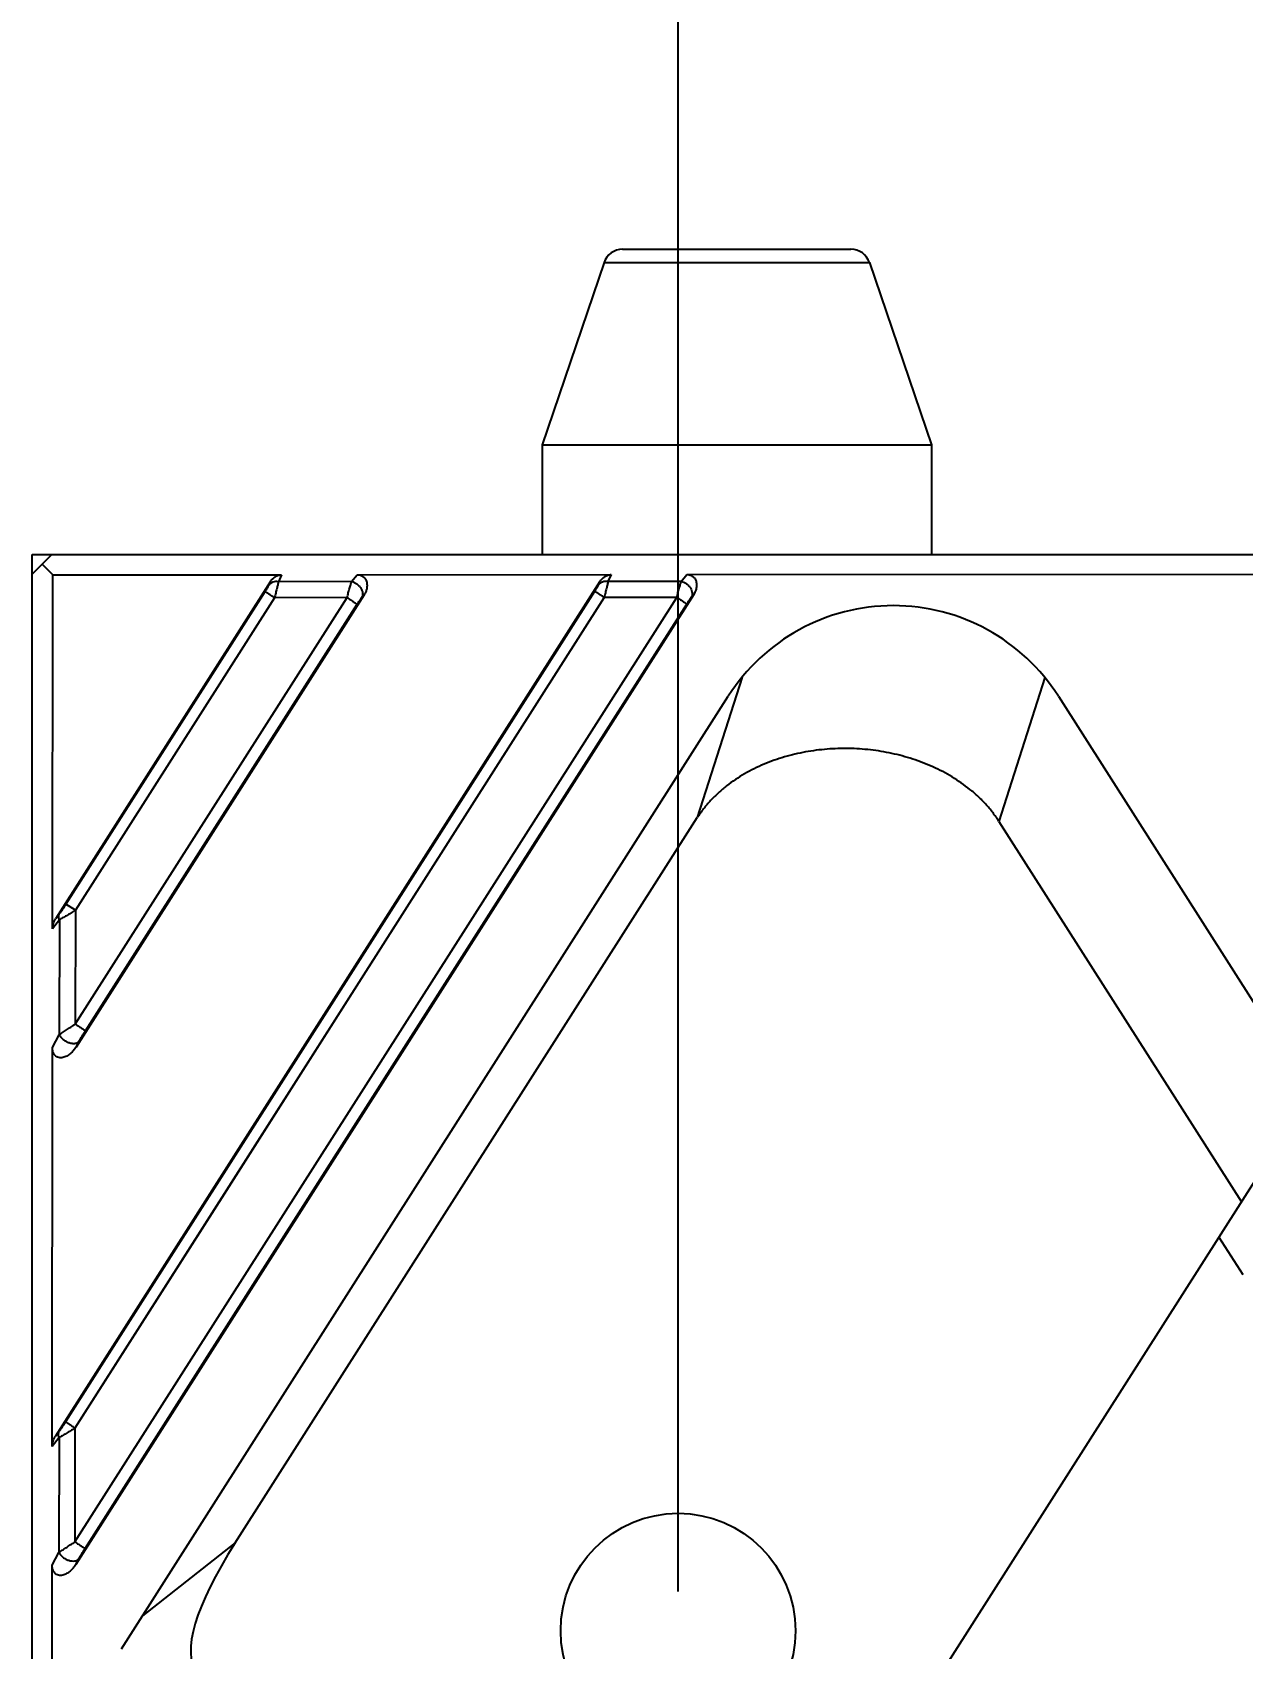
# Model space of a CAD drawing. Header units: millimetres. Extents: x 1409 to 26878, y 589 to 5187.
# Drawn here: x 2555.88 to 2586.81, y 1536.84 to 1578.14 of the extents above; entities that cross this region are included whole.
import ezdxf

# ---------------------------------------------------------------- set-up
doc = ezdxf.new("R2010")
doc.units = ezdxf.units.MM
doc.layers.add('02___PRT_ALL_AXES', color=7, linetype='Continuous')
doc.layers.add('细实线', color=7, linetype='Continuous', lineweight=18)
doc.styles.add('工程字', font='gbenor.shx', dxfattribs={"bigfont": 'gbcbig.shx'})
doc.dimstyles.new('ISO-200', dxfattribs={"dimtxt": 15, "dimasz": 5, "dimexe": 2, "dimexo": 1, "dimgap": 2, "dimtad": 1, "dimdsep": 46, "dimtxsty": '工程字', "dimcen": 2.5, "dimclrd": 3, "dimclre": 3, "dimclrt": 6, "dimadec": 0, "dimazin": 0, "dimtfac": 1, "dimtmove": 0, "dimatfit": 3, "dimfxl": 1, "dimarcsym": 0})

# ---------------------------------------------------------------- blocks, each defined once
blk = doc.blocks.new('*D136')
at = {"layer": 'Defpoints', "color": 0, "transparency": 16777216}
for p in [(3139.384, 1609.782), (2572.384, 1537.3), (3139.384, 1537.3)]:
    blk.add_point(p, dxfattribs=at)
at = {"layer": '细实线', "color": 3, "lineweight": -2, "transparency": 16777216}
for p, q in [((2572.384, 1538.3), (2572.384, 1611.782)), ((3139.384, 1538.3), (3139.384, 1611.782)), ((2577.384, 1609.782), (3134.384, 1609.782))]:
    blk.add_line(p, q, dxfattribs=at)
at = {"layer": '细实线', "color": 3, "transparency": 16777216}
for points in [[(2577.384, 1610.615), (2577.384, 1608.949), (2572.384, 1609.782)], [(3134.384, 1610.615), (3134.384, 1608.949), (3139.384, 1609.782)]]:
    blk.add_solid(points, dxfattribs=at)
at = {"layer": '细实线', "color": 6, "lineweight": 5, "transparency": 16777216, "insert": (2855.884, 1619.282), "char_height": 15, "attachment_point": 5, "style": '工程字'}
blk.add_mtext('567', dxfattribs=at)

msp = doc.modelspace()

# ---------------------------------------------------------------- linework, layer by layer
at = {"color": 7, "linetype": 'Continuous'}
for p, q in [((2570.9668, 1572.5998), (2576.8006, 1572.5998)), ((2570.4934, 1572.2608), (2568.9087, 1567.5998)), ((2570.4934, 1572.2608), (2577.2739, 1572.2608)), ((2577.2739, 1572.2608), (2578.8587, 1567.5998)), ((2568.9087, 1567.5998), (2568.9087, 1564.7998)), ((2568.9087, 1567.5998), (2578.8587, 1567.5998)), ((2578.8587, 1567.5998), (2578.8587, 1564.7998)), ((2556.3837, 1564.7998), (2555.8837, 1564.2998)), ((2555.8837, 1227.2998), (2555.8837, 1564.7998)), ((2555.8837, 1564.7998), (3155.8837, 1564.7998)), ((2556.4037, 1564.2798), (2556.1337, 1564.5498)), ((2556.3983, 1555.2339), (2556.4037, 1564.2798)), ((2556.4037, 1564.2798), (2562.2544, 1564.2833)), ((2562.2544, 1564.2833), (2562.1706, 1564.1064)), ((2564.0428, 1564.1077), (2564.1842, 1564.2844)), ((2564.1842, 1564.2844), (2570.6764, 1564.2883)), ((2570.6764, 1564.2883), (2570.593, 1564.112)), ((2572.4652, 1564.1132), (2570.593, 1564.112)), ((2572.4652, 1564.1132), (2572.6063, 1564.2894)), ((2572.6063, 1564.2894), (2591.3394, 1564.3004)), ((2570.3878, 1564.111), (2556.4755, 1542.2732)), ((2561.9666, 1564.1067), (2556.4833, 1555.4997)), ((2570.2491, 1563.8549), (2556.7323, 1542.6373)), ((2561.8271, 1563.8491), (2556.7413, 1555.8658)), ((2556.9699, 1539.5679), (2572.3503, 1563.7059)), ((2570.4963, 1563.7042), (2556.9725, 1542.48)), ((2572.7848, 1563.7791), (2556.9929, 1538.9908)), ((2564.3632, 1563.774), (2556.9997, 1552.2157)), ((2561.9666, 1564.1066), (2561.9222, 1564.013)), ((2564.0428, 1564.1077), (2562.1706, 1564.1064)), ((2570.2491, 1563.8549), (2563.9219, 1553.9229)), ((2564.2984, 1563.6929), (2564.3632, 1563.774)), ((2570.3877, 1564.111), (2570.3438, 1564.018)), ((2572.3503, 1563.7059), (2570.4963, 1563.7042)), ((2572.7199, 1563.698), (2572.7848, 1563.7791)), ((2556.9816, 1552.7989), (2563.9266, 1563.6985)), ((2562.0726, 1563.6968), (2556.9841, 1555.711)), ((2557.2344, 1539.4047), (2572.6069, 1563.535)), ((2557.2434, 1552.6331), (2564.1848, 1563.5292)), ((2563.9266, 1563.6985), (2562.0726, 1563.6968)), ((2565.9407, 1553.0711), (2572.6069, 1563.535)), ((2574.0186, 1561.6659), (2572.8755, 1558.0774)), ((2581.7536, 1561.6601), (2580.5817, 1557.9813)), ((2558.161, 1536.8414), (2573.6667, 1561.1805)), ((2582.1006, 1561.1805), (2588.3837, 1551.318)), ((2561.0682, 1539.5437), (2572.8755, 1558.0774)), ((2580.5817, 1557.9813), (2586.7763, 1548.2576)), ((2556.9841, 1555.711), (2556.7413, 1555.8658)), ((2556.5751, 1555.466), (2556.3983, 1555.2339)), ((2556.5776, 1555.6234), (2556.4833, 1555.4997)), ((2556.5751, 1555.466), (2556.5731, 1552.5256)), ((2556.9841, 1555.711), (2556.9816, 1552.7989)), ((2563.9219, 1553.9229), (2556.7323, 1542.6373)), ((2560.1827, 1544.0326), (2565.9407, 1553.0711)), ((2556.3905, 1542.0075), (2556.3965, 1552.2032)), ((2556.3965, 1552.2032), (2556.5731, 1552.5256)), ((2556.9997, 1552.2157), (2557.0799, 1552.3621)), ((2568.227, 1519.141), (2588.3837, 1550.7807)), ((2586.2029, 1547.3575), (2586.8099, 1546.4043)), ((2557.2344, 1539.4047), (2560.1827, 1544.0326)), ((2556.5664, 1542.2381), (2556.3905, 1542.0075)), ((2556.5698, 1542.3967), (2556.4755, 1542.2732)), ((2556.5664, 1542.2381), (2556.5645, 1539.2978)), ((2556.9725, 1542.48), (2556.9699, 1539.5679)), ((2561.0682, 1539.5437), (2558.6968, 1537.6825)), ((2556.383, 1529.3441), (2556.3887, 1538.9766)), ((2556.3887, 1538.9766), (2556.5645, 1539.2978)), ((2556.9929, 1538.9908), (2557.0721, 1539.1356))]:
    msp.add_line(p, q, dxfattribs=at)
for points in [[(2570.4963, 1563.7042), (2564.1658, 1553.7691), (2560.7819, 1548.4584), (2556.9725, 1542.48)], [(2586.2029, 1547.3575), (2586.5064, 1546.8809), (2586.8099, 1546.4043)]]:
    msp.add_lwpolyline(points, dxfattribs=at)
for centre, radius, start, end in [((2570.9668, 1572.0998), 0.5, 90, 161.22197), ((2576.8006, 1572.0998), 0.5, 18.77803, 90), ((2577.8837, 1558.494), 5, 32.5, 147.5)]:
    msp.add_arc(centre, radius, start, end, dxfattribs=at)
msp.add_ellipse((2584.1644, 1554.989), major_axis=(-24.0378, -18.8659), ratio=0.1636282, start_param=-0.4355292, end_param=-0.0161184, dxfattribs=at)
for points, knots in [([(2561.9666, 1564.1067), (2561.9823, 1564.1314), (2562.0188, 1564.1778), (2562.0867, 1564.2344), (2562.1534, 1564.2669), (2562.2104, 1564.2808), (2562.2398, 1564.2833), (2562.2544, 1564.2833)], [0, 0, 0, 0, 0.2500184, 0.4999566, 0.7497293, 0.8749082, 1, 1, 1, 1]), ([(2564.1842, 1564.2844), (2564.1981, 1564.2844), (2564.226, 1564.2824), (2564.2669, 1564.2729), (2564.3056, 1564.2566), (2564.3407, 1564.2336), (2564.3711, 1564.2046), (2564.3959, 1564.1708), (2564.4148, 1564.1333), (2564.4321, 1564.0803), (2564.4398, 1564.0103), (2564.4299, 1563.9269), (2564.4042, 1563.847), (2564.3781, 1563.7975), (2564.3632, 1563.774)], [0, 0, 0, 0, 0.0625446, 0.1251058, 0.1876311, 0.2501534, 0.3126697, 0.3751875, 0.4377069, 0.5002343, 0.6250664, 0.7499962, 0.8749809, 1, 1, 1, 1]), ([(2570.593, 1564.112), (2570.5683, 1564.115), (2570.5193, 1564.1158), (2570.4492, 1564.0997), (2570.3884, 1564.0674), (2570.3565, 1564.0355), (2570.3438, 1564.018)], [0, 0, 0, 0, 0.2674789, 0.5232397, 0.766535, 1, 1, 1, 1]), ([(2570.3878, 1564.111), (2570.4035, 1564.1358), (2570.4401, 1564.1824), (2570.5082, 1564.2392), (2570.575, 1564.2718), (2570.6323, 1564.2858), (2570.6617, 1564.2883), (2570.6764, 1564.2883)], [0, 0, 0, 0, 0.2499939, 0.4999233, 0.7497046, 0.8748942, 1, 1, 1, 1]), ([(2572.3503, 1563.7059), (2572.3605, 1563.7459), (2572.3807, 1563.8235), (2572.4108, 1563.9335), (2572.4385, 1564.0293), (2572.4566, 1564.0875), (2572.4652, 1564.1132)], [0, 0, 0, 0, 0.2932221, 0.5679061, 0.8083904, 1, 1, 1, 1]), ([(2572.4652, 1564.1132), (2572.4886, 1564.1081), (2572.5352, 1564.0924), (2572.5993, 1564.0553), (2572.6554, 1564.0062), (2572.7002, 1563.948), (2572.7309, 1563.8842), (2572.7455, 1563.8185), (2572.743, 1563.7547), (2572.7293, 1563.7155), (2572.7199, 1563.698)], [0, 0, 0, 0, 0.1299922, 0.2639056, 0.3987128, 0.5311889, 0.658549, 0.7790038, 0.8922799, 1, 1, 1, 1]), ([(2572.6063, 1564.2894), (2572.6202, 1564.2894), (2572.6481, 1564.2874), (2572.689, 1564.2779), (2572.7277, 1564.2616), (2572.7628, 1564.2386), (2572.7932, 1564.2096), (2572.818, 1564.1758), (2572.8368, 1564.1383), (2572.854, 1564.0852), (2572.8616, 1564.0153), (2572.8516, 1563.9319), (2572.8259, 1563.8521), (2572.7998, 1563.8026), (2572.7848, 1563.7791)], [0, 0, 0, 0, 0.0625568, 0.1251304, 0.1876668, 0.250198, 0.3127202, 0.3752406, 0.4377595, 0.5002835, 0.625104, 0.7500196, 0.8749911, 1, 1, 1, 1]), ([(2561.9222, 1564.013), (2561.9198, 1564.0078), (2561.9142, 1563.9967), (2561.9011, 1563.9721), (2561.8816, 1563.9378), (2561.8555, 1563.8943), (2561.8368, 1563.8643), (2561.8271, 1563.8491)], [0, 0, 0, 0, 0.0907921, 0.1964023, 0.4409462, 0.7139478, 1, 1, 1, 1]), ([(2562.0726, 1563.6968), (2562.0574, 1563.7065), (2562.0277, 1563.7253), (2561.9843, 1563.7527), (2561.9441, 1563.778), (2561.9083, 1563.8003), (2561.8818, 1563.8167), (2561.8637, 1563.8277), (2561.8526, 1563.8344), (2561.8435, 1563.8399), (2561.8362, 1563.8441), (2561.831, 1563.8471), (2561.8282, 1563.8486), (2561.8271, 1563.8491)], [0, 0, 0, 0, 0.1865193, 0.3658293, 0.5319822, 0.6795878, 0.80379, 0.8558153, 0.9005293, 0.9375714, 0.9666456, 0.9875066, 1, 1, 1, 1]), ([(2562.1706, 1564.1064), (2562.146, 1564.1095), (2562.0971, 1564.1102), (2562.0272, 1564.0943), (2561.9667, 1564.0621), (2561.9349, 1564.0304), (2561.9222, 1564.013)], [0, 0, 0, 0, 0.2678029, 0.5236602, 0.7668279, 1, 1, 1, 1]), ([(2562.1706, 1564.1064), (2562.168, 1564.0944), (2562.1624, 1564.0682), (2562.1491, 1564.0092), (2562.1292, 1563.9247), (2562.1022, 1563.8143), (2562.0827, 1563.7368), (2562.0726, 1563.6968)], [0, 0, 0, 0, 0.0879371, 0.1902791, 0.4308909, 0.7063063, 1, 1, 1, 1]), ([(2563.9266, 1563.6985), (2563.9368, 1563.7386), (2563.9572, 1563.8165), (2563.9875, 1563.9269), (2564.0156, 1564.0232), (2564.0341, 1564.0818), (2564.0428, 1564.1077)], [0, 0, 0, 0, 0.2925146, 0.5669923, 0.8077321, 1, 1, 1, 1]), ([(2564.0428, 1564.1077), (2564.0663, 1564.1026), (2564.1129, 1564.0869), (2564.177, 1564.0497), (2564.2332, 1564.0006), (2564.2781, 1563.9425), (2564.309, 1563.8788), (2564.3238, 1563.8132), (2564.3214, 1563.7496), (2564.3078, 1563.7104), (2564.2984, 1563.6929)], [0, 0, 0, 0, 0.130076, 0.2641488, 0.3991358, 0.5317537, 0.659165, 0.7795424, 0.8926027, 1, 1, 1, 1]), ([(2570.3438, 1564.018), (2570.3413, 1564.0129), (2570.3358, 1564.0018), (2570.3229, 1563.9774), (2570.3035, 1563.9433), (2570.2775, 1563.8999), (2570.2588, 1563.8701), (2570.2491, 1563.8549)], [0, 0, 0, 0, 0.0904505, 0.1957933, 0.4400852, 0.7132791, 1, 1, 1, 1]), ([(2570.4963, 1563.7042), (2570.4811, 1563.7139), (2570.4513, 1563.7328), (2570.4078, 1563.7601), (2570.3674, 1563.7852), (2570.3314, 1563.8073), (2570.3047, 1563.8235), (2570.2863, 1563.8344), (2570.2752, 1563.8409), (2570.2659, 1563.8462), (2570.2585, 1563.8503), (2570.2532, 1563.8531), (2570.2502, 1563.8545), (2570.2491, 1563.8549)], [0, 0, 0, 0, 0.1863816, 0.3656077, 0.5317201, 0.6793189, 0.8035397, 0.8555822, 0.9003187, 0.9373894, 0.966501, 0.9874154, 1, 1, 1, 1]), ([(2570.593, 1564.112), (2570.5906, 1564.1), (2570.5851, 1564.074), (2570.5721, 1564.0154), (2570.5525, 1563.9313), (2570.5258, 1563.8213), (2570.5064, 1563.7441), (2570.4963, 1563.7042)], [0, 0, 0, 0, 0.0875897, 0.1896633, 0.430022, 0.7056254, 1, 1, 1, 1]), ([(2572.3503, 1563.7059), (2572.3662, 1563.6957), (2572.3975, 1563.6757), (2572.4431, 1563.6463), (2572.4855, 1563.6186), (2572.5233, 1563.5937), (2572.5512, 1563.575), (2572.5701, 1563.5621), (2572.5815, 1563.5541), (2572.5909, 1563.5475), (2572.5982, 1563.5421), (2572.6033, 1563.5382), (2572.606, 1563.5359), (2572.6069, 1563.535)], [0, 0, 0, 0, 0.1835359, 0.3616376, 0.5278652, 0.676339, 0.8017366, 0.8543534, 0.8995953, 0.9370669, 0.9664456, 0.9874704, 1, 1, 1, 1]), ([(2563.9266, 1563.6985), (2563.9425, 1563.6883), (2563.9739, 1563.6683), (2564.0196, 1563.6389), (2564.0622, 1563.6114), (2564.1002, 1563.5866), (2564.1283, 1563.5681), (2564.1474, 1563.5554), (2564.159, 1563.5476), (2564.1685, 1563.5411), (2564.1759, 1563.5359), (2564.1812, 1563.5322), (2564.1839, 1563.5301), (2564.1848, 1563.5292)], [0, 0, 0, 0, 0.1835082, 0.3616308, 0.527909, 0.6764442, 0.8018946, 0.8545283, 0.8997775, 0.9372433, 0.9665984, 0.9875728, 1, 1, 1, 1]), ([(2564.1848, 1563.5292), (2564.1949, 1563.545), (2564.2148, 1563.5757), (2564.2444, 1563.6195), (2564.272, 1563.6585), (2564.2899, 1563.6823), (2564.2984, 1563.6929)], [0, 0, 0, 0, 0.2816568, 0.5509939, 0.7955143, 1, 1, 1, 1]), ([(2572.6069, 1563.535), (2572.6169, 1563.5507), (2572.6368, 1563.5814), (2572.6662, 1563.625), (2572.6936, 1563.6637), (2572.7114, 1563.6874), (2572.7199, 1563.698)], [0, 0, 0, 0, 0.282302, 0.5518215, 0.7961004, 1, 1, 1, 1]), ([(2580.5817, 1557.9813), (2580.5321, 1558.0591), (2580.4255, 1558.2104), (2580.2467, 1558.4224), (2580.0514, 1558.6192), (2579.772, 1558.8611), (2579.3917, 1559.1255), (2578.8998, 1559.3828), (2578.382, 1559.5825), (2577.8461, 1559.7265), (2577.2985, 1559.8162), (2576.7449, 1559.8523), (2576.1903, 1559.8349), (2575.6401, 1559.7633), (2575.0999, 1559.6362), (2574.5765, 1559.4514), (2574.0782, 1559.2064), (2573.6927, 1558.9496), (2573.4098, 1558.7118), (2573.2122, 1558.5171), (2573.032, 1558.3062), (2572.9251, 1558.1552), (2572.8755, 1558.0774)], [0, 0, 0, 0, 0.0312549, 0.0625149, 0.093772, 0.1250312, 0.187515, 0.2500064, 0.3125027, 0.375002, 0.437503, 0.5000047, 0.5625063, 0.6250068, 0.6875052, 0.7500001, 0.8124892, 0.8749694, 0.9062286, 0.9374855, 0.9687451, 1, 1, 1, 1]), ([(2556.7413, 1555.8658), (2556.7273, 1555.8439), (2556.6994, 1555.8005), (2556.6575, 1555.7371), (2556.623, 1555.6864), (2556.5965, 1555.6489), (2556.5837, 1555.6315), (2556.5776, 1555.6234)], [0, 0, 0, 0, 0.2664739, 0.5286764, 0.7791996, 0.8953349, 1, 1, 1, 1]), ([(2556.3983, 1555.2339), (2556.3983, 1555.2808), (2556.4119, 1555.3516), (2556.4476, 1555.4386), (2556.4707, 1555.4798), (2556.4833, 1555.4997)], [0, 0, 0, 0, 0.4990878, 0.749544, 1, 1, 1, 1]), ([(2556.5751, 1555.466), (2556.57, 1555.4798), (2556.5623, 1555.5075), (2556.5585, 1555.5491), (2556.5631, 1555.5883), (2556.5719, 1555.6124), (2556.5776, 1555.6234)], [0, 0, 0, 0, 0.2735879, 0.5299468, 0.7706997, 1, 1, 1, 1]), ([(2556.9841, 1555.711), (2556.9457, 1555.6868), (2556.8885, 1555.6513), (2556.8128, 1555.605), (2556.7586, 1555.5722), (2556.7069, 1555.5414), (2556.6589, 1555.5132), (2556.6153, 1555.4883), (2556.5878, 1555.473), (2556.5751, 1555.466)], [0, 0, 0, 0, 0.285444, 0.424068, 0.5577386, 0.6845112, 0.8021683, 0.9082176, 1, 1, 1, 1]), ([(2556.5731, 1552.5256), (2556.5856, 1552.535), (2556.6124, 1552.5545), (2556.6554, 1552.5847), (2556.7029, 1552.6174), (2556.7542, 1552.652), (2556.8083, 1552.6878), (2556.8842, 1552.7373), (2556.9424, 1552.7742), (2556.9816, 1552.7989)], [0, 0, 0, 0, 0.0950575, 0.2027175, 0.3207657, 0.4470641, 0.5797459, 0.7171469, 1, 1, 1, 1]), ([(2556.9816, 1552.7989), (2557.0131, 1552.7789), (2557.059, 1552.7496), (2557.118, 1552.7121), (2557.1565, 1552.6878), (2557.189, 1552.6672), (2557.2143, 1552.6512), (2557.2317, 1552.6404), (2557.2404, 1552.6349), (2557.2434, 1552.6331)], [0, 0, 0, 0, 0.3614483, 0.5277642, 0.6763781, 0.8019157, 0.8998631, 0.9666955, 1, 1, 1, 1]), ([(2557.0799, 1552.3621), (2557.0915, 1552.3832), (2557.1166, 1552.4269), (2557.1564, 1552.4937), (2557.1991, 1552.5631), (2557.2285, 1552.6097), (2557.2434, 1552.6331)], [0, 0, 0, 0, 0.2282486, 0.477593, 0.7367324, 1, 1, 1, 1]), ([(2556.9997, 1552.2157), (2556.9801, 1552.1848), (2556.9366, 1552.1256), (2556.8722, 1552.0599), (2556.8145, 1552.0145), (2556.7682, 1551.9848), (2556.7187, 1551.9607), (2556.6662, 1551.9436), (2556.6114, 1551.9361), (2556.5562, 1551.9412), (2556.5043, 1551.9617), (2556.4612, 1551.9969), (2556.4297, 1552.0426), (2556.4094, 1552.0941), (2556.3986, 1552.1482), (2556.3965, 1552.1849), (2556.3965, 1552.2032)], [0, 0, 0, 0, 0.1250409, 0.2500433, 0.3125868, 0.3751266, 0.4376602, 0.500178, 0.5626681, 0.6251209, 0.6875356, 0.749949, 0.8124119, 0.8749176, 0.9374596, 1, 1, 1, 1]), ([(2556.5731, 1552.5256), (2556.5843, 1552.5036), (2556.6144, 1552.4606), (2556.6734, 1552.4053), (2556.7445, 1552.3591), (2556.8222, 1552.3258), (2556.889, 1552.3106), (2556.9402, 1552.3075), (2556.9755, 1552.3097), (2557.0078, 1552.3162), (2557.0365, 1552.3271), (2557.061, 1552.3422), (2557.0743, 1552.3552), (2557.0799, 1552.3621)], [0, 0, 0, 0, 0.1233875, 0.2597272, 0.4029664, 0.5457208, 0.6807025, 0.7434671, 0.8023386, 0.8571046, 0.9078788, 0.9552091, 1, 1, 1, 1]), ([(2556.7323, 1542.6373), (2556.7184, 1542.6155), (2556.6906, 1542.5724), (2556.649, 1542.5093), (2556.6148, 1542.459), (2556.5885, 1542.4219), (2556.5759, 1542.4047), (2556.5698, 1542.3967)], [0, 0, 0, 0, 0.267289, 0.5298591, 0.7801853, 0.895945, 1, 1, 1, 1]), ([(2556.9725, 1542.48), (2556.9574, 1542.4896), (2556.9279, 1542.5085), (2556.885, 1542.536), (2556.8454, 1542.5617), (2556.8103, 1542.5846), (2556.7844, 1542.6016), (2556.7668, 1542.6133), (2556.7562, 1542.6204), (2556.7474, 1542.6264), (2556.7406, 1542.6311), (2556.7357, 1542.6346), (2556.7332, 1542.6365), (2556.7323, 1542.6373)], [0, 0, 0, 0, 0.1867653, 0.3661686, 0.5323061, 0.6798307, 0.8039277, 0.8559026, 0.9005732, 0.9375821, 0.9666361, 0.9874927, 1, 1, 1, 1]), ([(2556.3905, 1542.0075), (2556.3905, 1542.0544), (2556.4041, 1542.1252), (2556.4398, 1542.2122), (2556.4629, 1542.2534), (2556.4755, 1542.2732)], [0, 0, 0, 0, 0.4991158, 0.7495654, 1, 1, 1, 1]), ([(2556.5664, 1542.2381), (2556.5614, 1542.252), (2556.5539, 1542.2799), (2556.5503, 1542.3218), (2556.5551, 1542.3613), (2556.564, 1542.3856), (2556.5698, 1542.3967)], [0, 0, 0, 0, 0.2727073, 0.5288221, 0.7699222, 1, 1, 1, 1]), ([(2556.9725, 1542.48), (2556.9343, 1542.4559), (2556.8773, 1542.4206), (2556.8021, 1542.3746), (2556.7481, 1542.3422), (2556.6969, 1542.3118), (2556.6493, 1542.2841), (2556.6062, 1542.2597), (2556.579, 1542.2449), (2556.5664, 1542.2381)], [0, 0, 0, 0, 0.286616, 0.4255388, 0.5593113, 0.6859859, 0.8033442, 0.9088981, 1, 1, 1, 1]), ([(2556.5645, 1539.2978), (2556.5767, 1539.307), (2556.6033, 1539.3261), (2556.6459, 1539.3558), (2556.6929, 1539.388), (2556.7438, 1539.4221), (2556.7976, 1539.4575), (2556.8731, 1539.5066), (2556.9309, 1539.5433), (2556.9699, 1539.5679)], [0, 0, 0, 0, 0.0943771, 0.2015501, 0.3193088, 0.4455143, 0.5782976, 0.7159923, 1, 1, 1, 1]), ([(2556.9699, 1539.5679), (2556.9859, 1539.5577), (2557.0175, 1539.5376), (2557.0637, 1539.5084), (2557.107, 1539.4813), (2557.1458, 1539.4572), (2557.1746, 1539.4395), (2557.1945, 1539.4275), (2557.2065, 1539.4203), (2557.2165, 1539.4144), (2557.2244, 1539.4099), (2557.2301, 1539.4067), (2557.2332, 1539.4051), (2557.2344, 1539.4047)], [0, 0, 0, 0, 0.1831791, 0.3611654, 0.5274479, 0.6760752, 0.8016555, 0.8543542, 0.8996621, 0.9371764, 0.9665673, 0.9875632, 1, 1, 1, 1]), ([(2557.0721, 1539.1356), (2557.0836, 1539.1565), (2557.1084, 1539.1998), (2557.1479, 1539.266), (2557.1903, 1539.3349), (2557.2196, 1539.3813), (2557.2344, 1539.4047)], [0, 0, 0, 0, 0.2274398, 0.4765905, 0.7360195, 1, 1, 1, 1]), ([(2556.9929, 1538.9908), (2556.9732, 1538.9599), (2556.9297, 1538.9006), (2556.8652, 1538.8348), (2556.8076, 1538.7893), (2556.7613, 1538.7595), (2556.7118, 1538.7352), (2556.6593, 1538.718), (2556.6045, 1538.7103), (2556.5492, 1538.7151), (2556.4972, 1538.7352), (2556.4538, 1538.7702), (2556.4221, 1538.8159), (2556.4017, 1538.8673), (2556.3908, 1538.9215), (2556.3887, 1538.9582), (2556.3887, 1538.9766)], [0, 0, 0, 0, 0.1250418, 0.250036, 0.3125716, 0.3751013, 0.4376229, 0.5001277, 0.5626054, 0.6250492, 0.6874613, 0.7498806, 0.8123568, 0.8748805, 0.9374413, 1, 1, 1, 1]), ([(2556.5645, 1539.2978), (2556.5755, 1539.2757), (2556.6053, 1539.2324), (2556.6642, 1539.1767), (2556.7353, 1539.1305), (2556.8131, 1539.0973), (2556.8915, 1539.0797), (2556.9546, 1539.0793), (2556.9994, 1539.0887), (2557.0283, 1539.0999), (2557.053, 1539.1154), (2557.0664, 1539.1285), (2557.0721, 1539.1356)], [0, 0, 0, 0, 0.1233426, 0.259357, 0.4021505, 0.5445004, 0.6792746, 0.8008116, 0.8558035, 0.9069164, 0.9546895, 1, 1, 1, 1])]:
    msp.add_open_spline(points, degree=3, knots=knots, dxfattribs=at)
at = {"layer": '02___PRT_ALL_AXES', "color": 7, "linetype": 'Continuous'}
msp.add_circle((2572.3837, 1537.2998), 3, dxfattribs=at)

# ---------------------------------------------------------------- dimensions: what is measured, and where the dimension line sits
at = {"layer": '细实线', "color": 3, "lineweight": 5}
dim = msp.add_linear_dim(base=(3139.3837, 1609.782), p1=(2572.3837, 1537.2998), p2=(3139.3837, 1537.2998), dimstyle='ISO-200', dxfattribs=at)
dim.commit()
dim.dimension.update_dxf_attribs({"geometry": '*D136', "text_midpoint": (2855.8837, 1619.282)})

doc.saveas('drawing.dxf')
